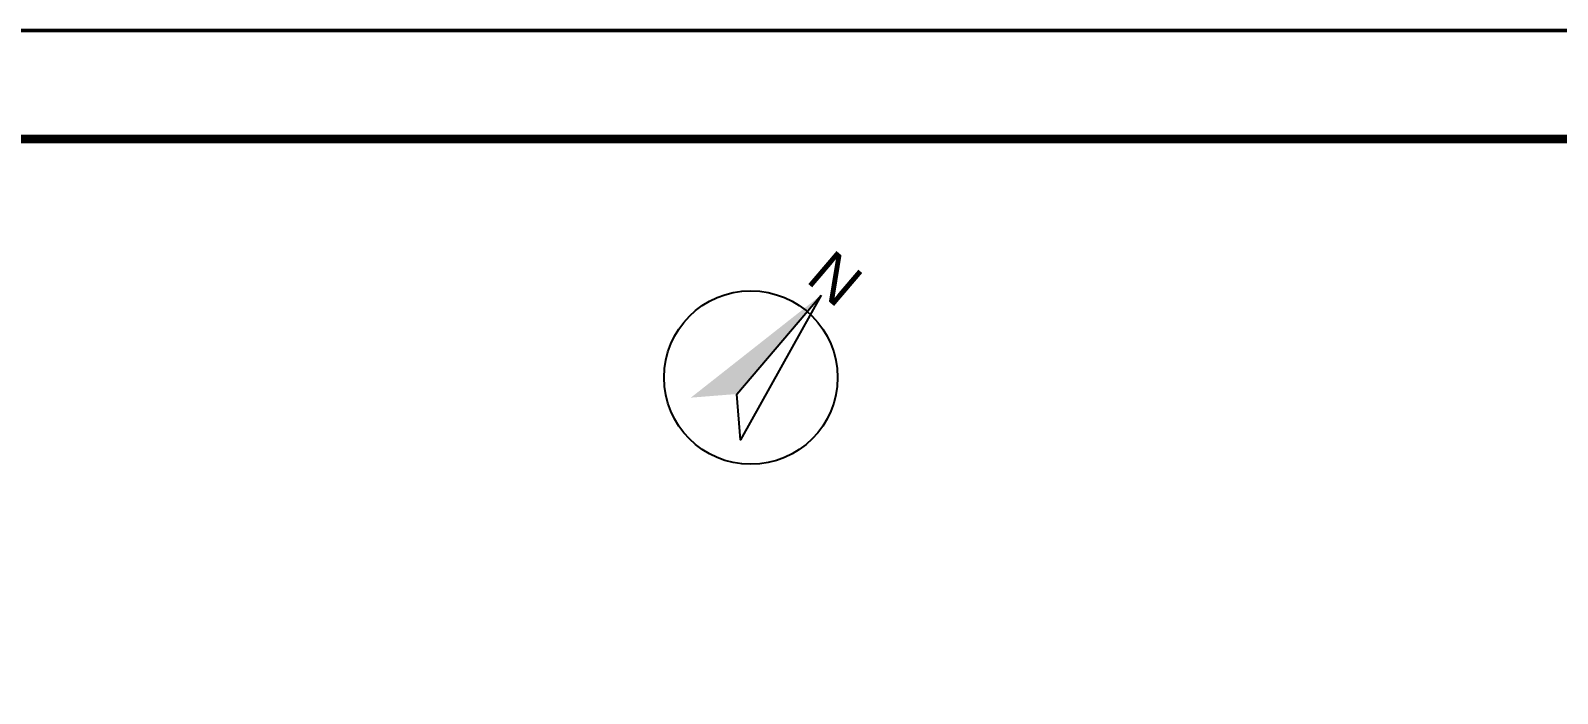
# Model space of a CAD drawing. Header units: metres. Extents: x 349703 to 349913, y 9282546 to 9282694.
# Drawn here: x 349782.65 to 349817.84, y 9282679.22 to 9282694.5 of the extents above; entities that cross this region are included whole.
import ezdxf
from ezdxf.enums import TextEntityAlignment as Align

# ---------------------------------------------------------------- set-up
doc = ezdxf.new("R2010")
doc.units = ezdxf.units.M
doc.header["$LTSCALE"] = 0.25
doc.layers.add('MARCO', color=7, linetype='CONTINUOUS', lineweight=50)
doc.layers.add('TEXTOS', color=7, linetype='CONTINUOUS')
doc.styles.get("Standard").update_dxf_attribs({"font": 'arial.ttf'})

# ---------------------------------------------------------------- blocks, each defined once
blk = doc.blocks.new('SIMB-NORTE')
at = {"layer": 'TEXTOS'}
blk.add_lwpolyline([(0, 10), (3, -5), (0, -2)], close=True, dxfattribs=at)
blk.add_circle((0, 0), 8, dxfattribs=at)
blk.add_solid([(0, 10), (-3, -5), (0, -2)], dxfattribs=at)
blk.add_text('N', height=4, dxfattribs=at).set_placement((0, 12), align=Align.MIDDLE_CENTER)

msp = doc.modelspace()

# ---------------------------------------------------------------- linework, layer by layer
at = {"layer": 'MARCO'}
msp.add_lwpolyline([(349703, 9282546), (349913.25, 9282546), (349913.25, 9282694.5), (349703, 9282694.5)], close=True, dxfattribs=at)
at = {"layer": 'MARCO', "const_width": 0.2}
msp.add_lwpolyline([(349709.25, 9282548.5), (349910.75, 9282548.5), (349910.75, 9282692), (349709.25, 9282692)], close=True, dxfattribs=at)

# ---------------------------------------------------------------- block references
at = {"xscale": 0.25, "yscale": 0.25, "rotation": -40.46}
msp.add_blockref('SIMB-NORTE', (349799.25, 9282686.5), dxfattribs=at)

doc.saveas('drawing.dxf')
